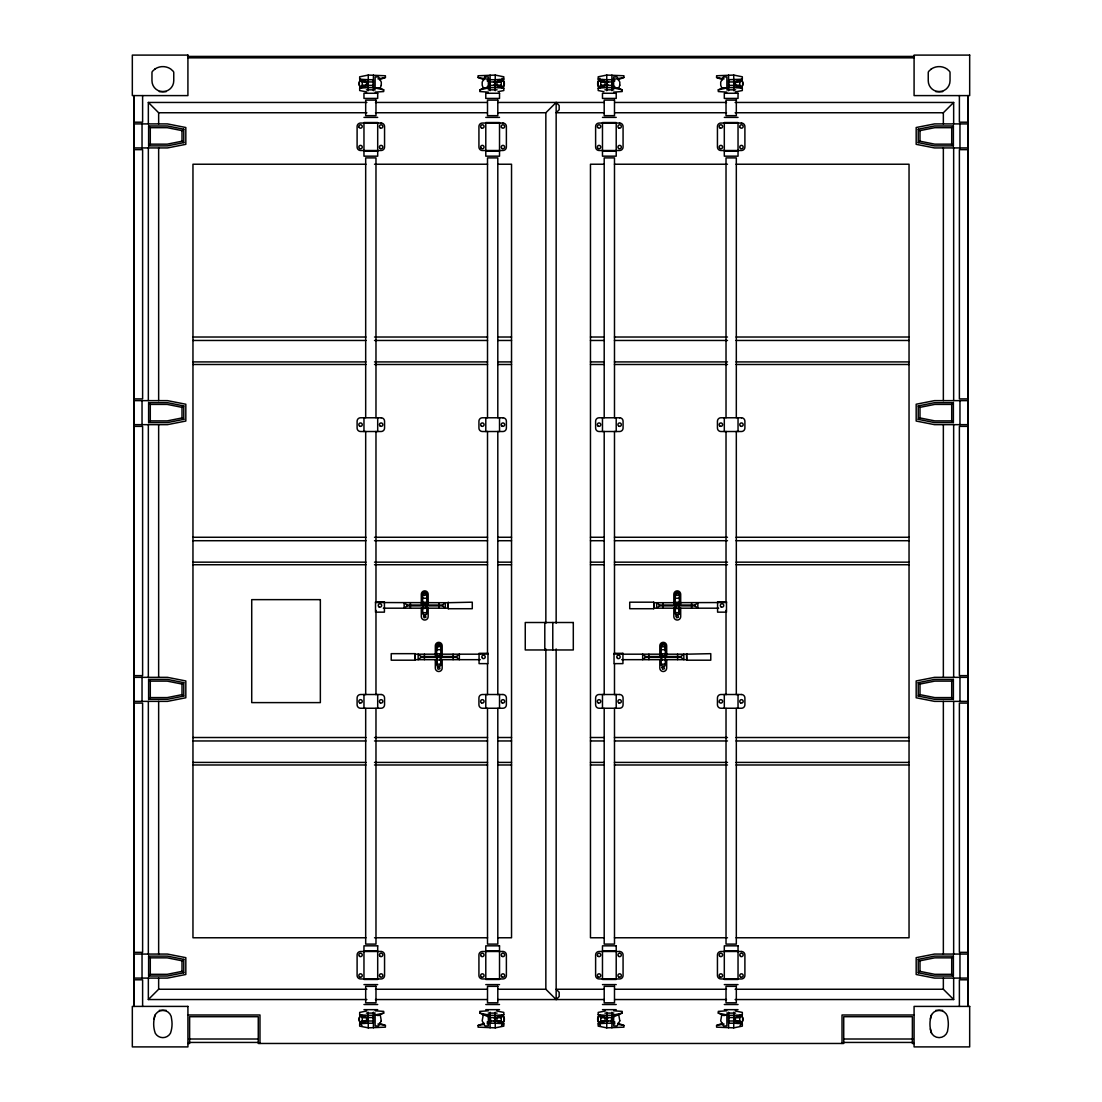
<?xml version="1.0" encoding="UTF-8"?>
<svg xmlns="http://www.w3.org/2000/svg" width="1102" height="1102" viewBox="0 0 1102 1102"><rect width="100%" height="100%" fill="white"/><g stroke="black" fill="none" stroke-linecap="round" stroke-linejoin="round"><path stroke-width="1.5" d="M366.87 999.542L148.343 999.542L148.343 978.094M148.343 954.07L148.343 701.368M148.343 677.344L148.343 424.656M148.343 400.632L148.343 147.93M148.343 123.906L148.343 102.458L366.87 102.458M426.805 612.313L426.543 614.379L423.54 614.627L422.686 612.313M423.54 605.88L422.686 608.552L426.805 608.194M422.672 605.026L422.672 602.353L426.791 602.353L426.791 605.026L426.791 594.295A2.052 2.052 0 0 0 424.738 592.242A2.052 2.052 0 0 0 422.672 594.295L422.672 598.593M426.791 598.593L426.791 594.295M436.681 659.671L437.549 657.357M440.814 650.07L440.814 645.772A2.052 2.052 0 0 0 438.748 643.72A2.052 2.052 0 0 0 436.695 645.772L436.695 656.503L436.695 653.83L440.814 653.83L440.814 656.503M436.681 658.211L436.943 665.856L440.552 665.856L440.8 660.029L436.681 660.029L436.681 664.148L440.8 664.148M440.8 659.671L439.946 657.357M440.814 654.189L440.814 649.712L436.695 649.712M665.319 663.79L665.057 665.856L662.054 666.104L661.2 663.79M662.054 657.357L661.2 660.029L665.319 659.671M661.186 656.503L661.186 653.83L665.305 653.83L665.305 656.503L665.305 645.772A2.052 2.052 0 0 0 663.252 643.72A2.052 2.052 0 0 0 661.186 645.772L661.186 650.07M665.305 650.07L665.305 645.772M675.195 608.194L676.063 605.88M679.328 598.593L679.328 594.295A2.052 2.052 0 0 0 677.262 592.242A2.052 2.052 0 0 0 675.209 594.295L675.209 605.026L675.209 602.353L679.328 602.353L679.328 605.026M675.195 606.734L675.457 614.379L679.066 614.379L679.314 608.552L675.195 608.552L675.195 612.671L679.314 612.671M679.314 608.194L678.46 605.88M679.328 602.711L679.328 598.234L675.209 598.234M366.828 91.948L359.679 90.529L359.679 88.119L368.261 87.609L368.261 79.716L359.679 79.192L359.679 76.796L368.261 75.074L385.411 75.763L385.411 77.484L379.405 79.716M488.365 92.127L479.783 91.549L479.783 89.841L490.087 87.609L490.087 79.716L478.075 77.484L478.075 75.763L495.239 75.074L503.807 76.796L503.807 79.192L495.239 81.947L490.087 81.947L487.084 80.832M503.807 79.192L495.239 79.716L495.239 87.609L503.807 88.119L503.807 90.529L498.09 91.673M603.91 91.673L598.193 90.529L598.193 88.119L606.761 87.609L607.45 81.259L606.761 79.716L598.193 79.192L598.193 76.796L606.761 75.074L623.925 75.763L623.925 77.484L617.919 79.716M623.925 77.484L611.913 79.716L611.913 87.609L622.217 89.841L622.217 91.549L613.635 92.127M726.879 92.127L718.297 91.549L718.297 89.841L728.601 87.609L728.601 79.716L742.321 79.192L742.321 76.796L733.739 75.074L716.589 75.763L716.589 77.484L722.595 79.716M733.739 79.716L733.739 87.609L742.321 88.119L742.321 90.529L735.172 91.948M379.405 1023.221L385.411 1025.452L385.411 1027.16L368.261 1027.849L359.679 1026.141L359.679 1023.73L368.261 1023.221L368.261 1015.328L359.679 1014.818L359.679 1012.407L366.828 1010.975M375.121 1010.809L383.703 1011.374L383.703 1013.096L373.399 1015.328L373.399 1023.221L368.261 1023.221M487.084 1023.772L490.087 1023.221L490.776 1021.678L490.087 1015.328L479.783 1013.096L479.783 1011.374L488.365 1010.809M496.658 1010.975L503.807 1012.407L503.807 1014.818L495.239 1015.328L495.239 1023.221L503.807 1023.73L503.807 1026.141L495.239 1027.849L478.075 1027.16L478.075 1025.452L484.081 1023.221M617.919 1023.221L623.925 1025.452L623.925 1027.16L606.761 1027.849L598.193 1026.141L598.193 1023.73L606.761 1023.221L606.761 1015.328L598.193 1014.818L598.193 1012.407L605.342 1010.975M613.635 1010.809L622.217 1011.374L622.217 1013.096L611.913 1015.328L611.224 1021.678L611.913 1023.221L614.916 1023.772M735.172 1010.975L742.321 1012.407L742.321 1014.818L733.739 1015.328L733.739 1023.221L742.321 1023.73L742.321 1026.141L733.739 1027.849L716.589 1027.16L716.589 1025.452L722.595 1023.221M360.671 79.537L359.335 82.113L359.335 85.198L360.767 87.953L366.539 85.198L366.539 82.113L362.255 82.113L360.368 80.143A5.593 5.593 0 0 0 360.368 87.182L366.539 85.198L362.255 85.198L360.368 87.182M599.86 78.256L597.849 82.113L597.849 85.198L599.268 87.953L605.053 85.198L605.053 82.113L602.794 79.537M501.479 1025.962L504.151 1020.824L504.151 1017.725L502.732 1014.983L496.947 1017.725L496.947 1020.824M739.993 1025.962L742.665 1020.824L742.665 1017.725L741.233 1014.983L736.907 1017.05M447.908 602.711L472.276 602.188L472.276 608.717L448.252 608.717L447.908 602.711L375.52 602.532M415.234 660.194L415.234 653.665L391.224 653.665L391.224 660.194L415.234 660.194L415.234 653.665M653.748 608.717L653.748 602.188L629.724 602.188L629.724 608.717L653.748 608.717L653.748 602.188M686.422 654.189L710.776 653.665L710.776 660.194L686.766 660.194L686.422 654.189L664.919 654.189M502.14 78.256L504.151 82.113L504.151 85.198L502.732 87.953L496.947 85.198L496.947 82.113L499.206 79.537M364.28 1023.386L366.539 1020.824L366.539 1017.725L362.255 1017.725L360.368 1015.755A5.593 5.593 0 0 0 360.368 1022.794L366.539 1020.824L362.255 1020.824L360.368 1022.794M503.132 87.182L501.245 85.198L501.245 82.113L503.132 80.143A5.593 5.593 0 0 1 503.132 87.182L496.947 85.198M598.868 87.182L600.755 85.198L600.755 82.113L598.868 80.143A5.593 5.593 0 0 0 598.868 87.182L605.053 85.198M739.745 82.113L741.632 80.143A5.593 5.593 0 0 1 741.632 87.182L735.461 85.198L735.461 82.113L739.745 82.113L739.745 85.198L741.632 87.182M503.132 1022.794L501.245 1020.824L501.245 1017.725L503.132 1015.755A5.593 5.593 0 0 1 503.132 1022.794L498.49 1021.306M598.868 1022.794L600.755 1020.824L600.755 1017.725L598.868 1015.755A5.593 5.593 0 0 0 598.868 1022.794L603.51 1021.306M739.745 1017.725L741.632 1015.755A5.593 5.593 0 0 1 741.632 1022.794L735.461 1020.824L735.461 1017.725L739.745 1017.725L739.745 1020.824L741.632 1022.794M148.618 145.877L150.285 144.155L150.285 127.68L148.618 125.972L167.463 125.972L183.786 129.209L183.786 142.626L167.463 145.877L148.618 145.877L148.618 125.972M148.618 422.589L150.285 420.881L150.285 404.406L148.618 402.685L167.463 402.685L183.786 405.922L183.786 419.352L167.463 422.589L148.618 422.589L148.618 402.685M148.618 699.315L150.285 697.594L150.285 681.119L148.618 679.411L167.463 679.411L183.786 682.648L183.786 696.078L167.463 699.315L148.618 699.315L148.618 679.411M953.382 145.877L951.715 144.155L951.715 127.68L953.382 125.972L934.537 125.972L918.214 129.209L918.214 142.626L934.537 145.877L953.382 145.877L953.382 125.972M148.618 976.028L150.285 974.32L150.285 957.845L148.618 956.123L167.463 956.123L183.786 959.374L183.786 972.791L167.463 976.028L148.618 976.028L148.618 956.123M953.382 422.589L951.715 420.881L951.715 404.406L953.382 402.685L934.537 402.685L918.214 405.922L918.214 419.352L934.537 422.589L953.382 422.589L953.382 402.685M953.382 699.315L951.715 697.594L951.715 681.119L953.382 679.411L934.537 679.411L918.214 682.648L918.214 696.078L934.537 699.315L953.382 699.315L953.382 679.411M953.382 976.028L951.715 974.32L951.715 957.845L953.382 956.123L934.537 956.123L918.214 959.374L918.214 972.791L934.537 976.028L953.382 976.028L953.382 956.123M373.399 85.377L368.261 85.377L359.679 88.119M545.848 623.181L545.848 112.748L556.152 102.458L559.169 105.475L559.169 109.732L556.152 112.748L604.337 112.748M728.601 81.947L733.739 81.947L742.321 79.192M943.353 123.906L943.353 112.748L953.657 102.458L735.117 102.458M148.343 999.542L158.647 989.252L366.87 989.252M373.399 1020.989L368.261 1020.989L359.679 1023.73M545.848 648.954L545.848 989.252L556.152 999.542L559.169 996.525L559.169 992.268L556.152 989.252L604.337 989.252M728.601 1017.559L733.739 1017.559L742.321 1014.818M406.969 605.88L404.145 608.194L404.145 602.711L406.969 605.026L442.508 605.026L445.332 602.711L445.332 608.194L442.508 605.88L406.969 605.88L406.969 605.026M420.978 657.357L418.154 659.671L418.154 654.189L420.978 656.503L456.517 656.503L459.341 654.189L459.341 659.671L456.517 657.357L420.978 657.357L420.978 656.503M659.492 605.88L656.668 608.194L656.668 602.711L659.492 605.026L695.031 605.026L697.855 602.711L697.855 608.194L695.031 605.88L659.492 605.88L659.492 605.026M645.483 657.357L642.659 659.671L642.659 654.189L645.483 656.503L681.022 656.503L683.846 654.189L683.846 659.671L681.022 657.357L645.483 657.357L645.483 656.503M150.285 127.68L167.242 127.68L182.009 130.615L183.786 129.209M150.285 404.406L167.242 404.406L182.009 407.341L183.786 405.922M150.285 681.119L167.242 681.119L182.009 684.053L183.786 682.648M918.214 142.626L919.991 141.221L934.758 144.155L951.715 144.155M150.285 957.845L167.242 957.845L182.009 960.779L183.786 959.374M918.214 419.352L919.991 417.947L934.758 420.881L951.715 420.881M918.214 696.078L919.991 694.659L934.758 697.594L951.715 697.594M918.214 972.791L919.991 971.385L934.758 974.32L951.715 974.32M479.783 89.841L484.205 87.926M487.139 86.645L490.087 85.377L495.239 85.377L503.807 88.119M718.297 89.841L722.719 87.926M377.821 1015.645L383.703 1013.096M622.217 1013.096L611.913 1017.559L606.761 1017.559L598.193 1014.818M614.916 80.832L611.913 81.947L606.761 81.947L598.193 79.192M487.084 1022.105L490.087 1020.989L495.239 1020.989L503.807 1023.73M496.947 82.113L503.132 80.143M598.193 88.119L606.761 85.377L611.913 85.377L614.861 86.645M737.004 81.617L741.632 80.143M503.807 1014.818L495.239 1017.559L490.087 1017.559L479.783 1013.096M496.947 1017.725L503.132 1015.755M598.193 1023.73L606.761 1020.989L611.913 1020.989L614.916 1022.105M737.004 1017.229L741.632 1015.755M183.786 142.626L182.009 141.221L167.242 144.155L150.285 144.155M918.214 129.209L919.991 130.615L934.758 127.68L951.715 127.68M183.786 419.352L182.009 417.947L167.242 420.881L150.285 420.881M918.214 405.922L919.991 407.341L934.758 404.406L951.715 404.406M183.786 696.078L182.009 694.659L167.242 697.594L150.285 697.594M918.214 682.648L919.991 684.053L934.758 681.119L951.715 681.119M183.786 972.791L182.009 971.385L167.242 974.32L150.285 974.32M918.214 959.374L919.991 960.779L934.758 957.845L951.715 957.845M377.903 78.876L385.411 77.484M478.075 1025.452L484.081 1024.337M716.589 1025.452L724.097 1024.061M375.121 92.127L383.703 91.549L383.703 89.841L379.281 87.926M726.879 1010.809L718.297 1011.374L718.297 1013.096L724.179 1015.645M187.574 56.422L914.426 56.422M187.919 57.841L914.081 57.841M368.261 79.716L373.399 79.716L373.399 87.609L383.703 89.841M490.087 79.716L495.239 79.716M606.761 79.716L611.913 79.716M493.517 82.113L501.245 82.113M600.755 82.113L608.483 82.113M493.517 85.198L501.245 85.198M600.755 85.198L608.483 85.198M739.745 85.198L735.461 85.198L741.233 87.953L742.665 85.198L742.665 82.113L741.329 79.537M368.261 87.609L373.399 87.609M490.087 87.609L495.239 87.609M606.761 87.609L611.913 87.609M728.601 87.609L733.739 87.609M366.374 89.841L375.286 89.841M488.2 89.841L497.112 89.841M604.888 89.841L613.8 89.841M726.714 89.841L735.626 89.841M159.28 91.645L166.182 91.645M935.818 91.645L942.72 91.645M375.479 102.458L487.318 102.458M497.649 102.458L604.337 102.458M614.654 102.458L726.507 102.458M148.343 102.458L158.647 112.748L366.87 112.748M375.479 112.748L487.346 112.748M497.663 112.748L545.848 112.748M614.654 112.748L726.521 112.748M735.13 112.748L943.353 112.748M363.963 117.391L377.697 117.391M485.789 117.391L499.523 117.391M602.477 117.391L616.211 117.391M724.303 117.391L738.037 117.391M134.031 122.198L142.613 122.198L142.613 95.599M967.969 122.198L959.387 122.198L959.387 95.599M363.963 122.542L377.697 122.542M485.789 122.542L499.523 122.542M602.477 122.542L616.211 122.542M724.303 122.542L738.037 122.542M134.031 123.906L167.463 123.906L185.825 127.515L185.825 144.334L167.463 147.93L134.031 147.93M967.969 123.906L934.537 123.906L916.175 127.515L916.175 144.334L934.537 147.93L967.969 147.93M134.031 149.652L142.613 149.652L142.613 398.91L134.031 398.91M967.969 149.652L959.387 149.652L959.387 398.91L967.969 398.91M365.947 164.226L192.96 164.226L192.96 937.774L365.947 937.774M374.515 164.226L487.552 164.226M497.828 164.226L511.535 164.226L511.535 937.774L497.828 937.774M604.172 164.226L590.465 164.226L590.465 937.774L604.172 937.774M614.448 164.226L727.485 164.226M736.053 164.226L909.04 164.226L909.04 937.774L736.053 937.774M192.96 337.019L365.947 337.019M374.515 337.019L487.552 337.019M497.828 337.019L511.535 337.019M590.465 337.019L604.172 337.019M614.448 337.019L727.485 337.019M736.053 337.019L909.04 337.019M192.96 340.463L365.947 340.463M374.515 340.463L487.552 340.463M497.828 340.463L511.535 340.463M590.465 340.463L604.172 340.463M614.448 340.463L727.485 340.463M736.053 340.463L909.04 340.463M192.96 361.911L365.947 361.911M374.515 361.911L487.552 361.911M497.828 361.911L511.535 361.911M590.465 361.911L604.172 361.911M614.448 361.911L727.485 361.911M736.053 361.911L909.04 361.911M192.96 364.487L365.947 364.487M374.515 364.487L487.552 364.487M497.828 364.487L511.535 364.487M590.465 364.487L604.172 364.487M614.448 364.487L727.485 364.487M736.053 364.487L909.04 364.487M134.031 400.632L167.463 400.632L185.825 404.227L185.825 421.047L167.463 424.656L134.031 424.656M967.969 400.632L934.537 400.632L916.175 404.227L916.175 421.047L934.537 424.656L967.969 424.656M134.031 426.364L142.613 426.364L142.613 675.636L134.031 675.636M967.969 426.364L959.387 426.364L959.387 675.636L967.969 675.636M192.96 537.266L365.947 537.266M374.515 537.266L487.552 537.266M497.828 537.266L511.535 537.266M590.465 537.266L604.172 537.266M614.448 537.266L727.485 537.266M736.053 537.266L909.04 537.266M192.96 540.71L365.947 540.71M374.515 540.71L487.552 540.71M497.828 540.71L511.535 540.71M590.465 540.71L604.172 540.71M614.448 540.71L727.485 540.71M736.053 540.71L909.04 540.71M192.96 562.158L365.947 562.158M374.515 562.158L487.552 562.158M497.828 562.158L511.535 562.158M590.465 562.158L604.172 562.158M614.448 562.158L727.485 562.158M736.053 562.158L909.04 562.158M192.96 564.734L365.947 564.734M374.515 564.734L487.552 564.734M497.828 564.734L511.535 564.734M590.465 564.734L604.172 564.734M614.448 564.734L727.485 564.734M736.053 564.734L909.04 564.734M426.791 598.234L422.672 598.234L422.672 602.711M654.092 602.711L726.48 602.532M422.672 604.172L426.791 604.172M675.209 604.172L679.328 604.172M383.317 608.194L447.908 608.194M654.092 608.194L718.683 608.194M422.686 612.671L426.805 612.671L426.805 606.734L425.937 605.88M665.305 649.712L661.186 649.712L661.186 654.189M479.067 654.009L487.966 654.009M614.034 654.009L622.933 654.009M415.578 654.189L437.081 654.189M439.588 654.189L480.293 654.189M621.707 654.189L662.412 654.189M436.695 655.649L440.814 655.649M661.186 655.649L665.305 655.649M415.578 659.671L437.081 659.671M439.588 659.671L480.293 659.671M621.707 659.671L662.412 659.671M664.919 659.671L686.422 659.671M661.2 664.148L665.319 664.148L665.319 658.211L664.451 657.357M134.031 677.344L167.463 677.344L185.825 680.953L185.825 697.773L167.463 701.368L134.031 701.368M967.969 677.344L934.537 677.344L916.175 680.953L916.175 697.773L934.537 701.368L967.969 701.368M134.031 703.09L142.613 703.09L142.613 952.348L134.031 952.348M967.969 703.09L959.387 703.09L959.387 952.348L967.969 952.348M192.96 737.513L365.947 737.513M374.515 737.513L487.552 737.513M497.828 737.513L511.535 737.513M590.465 737.513L604.172 737.513M614.448 737.513L727.485 737.513M736.053 737.513L909.04 737.513M192.96 740.957L365.947 740.957M374.515 740.957L487.552 740.957M497.828 740.957L511.535 740.957M590.465 740.957L604.172 740.957M614.448 740.957L727.485 740.957M736.053 740.957L909.04 740.957M192.96 762.405L365.947 762.405M374.515 762.405L487.552 762.405M497.828 762.405L511.535 762.405M590.465 762.405L604.172 762.405M614.448 762.405L727.485 762.405M736.053 762.405L909.04 762.405M192.96 764.981L365.947 764.981M374.515 764.981L487.552 764.981M497.828 764.981L511.535 764.981M590.465 764.981L604.172 764.981M614.448 764.981L727.485 764.981M736.053 764.981L909.04 764.981M374.515 937.774L487.552 937.774M614.448 937.774L727.485 937.774M134.031 954.07L167.463 954.07L185.825 957.666L185.825 974.485L167.463 978.094L134.031 978.094M967.969 954.07L934.537 954.07L916.175 957.666L916.175 974.485L934.537 978.094L967.969 978.094M363.963 979.458L377.697 979.458M485.789 979.458L499.523 979.458M602.477 979.458L616.211 979.458M724.303 979.458L738.037 979.458M134.031 979.802L142.613 979.802L142.613 1006.401M967.969 979.802L959.387 979.802L959.387 1006.401M363.963 984.609L377.697 984.609M485.789 984.609L499.523 984.609M602.477 984.609L616.211 984.609M724.303 984.609L738.037 984.609M375.479 989.252L487.346 989.252M497.663 989.252L545.848 989.252M614.654 989.252L726.521 989.252M735.13 989.252L943.353 989.252L953.657 999.542L735.117 999.542M375.479 999.542L487.318 999.542M497.649 999.542L604.337 999.542M614.654 999.542L726.507 999.542M363.963 1004.514L377.697 1004.514M485.789 1004.514L499.523 1004.514M602.477 1004.514L616.211 1004.514M724.303 1004.514L738.037 1004.514M363.963 1009.666L377.697 1009.666M485.789 1009.666L499.523 1009.666M602.477 1009.666L616.211 1009.666M724.303 1009.666L738.037 1009.666M159.28 1010.355L166.182 1010.355M935.818 1010.355L942.72 1010.355M366.374 1013.096L375.286 1013.096M488.2 1013.096L497.112 1013.096M604.888 1013.096L613.8 1013.096M726.714 1013.096L735.626 1013.096M187.919 1014.983L259.976 1014.983L259.976 1043.47M914.081 1014.983L842.024 1014.983L842.024 1043.47M368.261 1015.328L373.399 1015.328M490.087 1015.328L495.239 1015.328M606.761 1015.328L611.913 1015.328M718.297 1013.096L728.601 1015.328L733.739 1015.328M493.517 1017.725L501.245 1017.725M600.755 1017.725L608.483 1017.725M493.517 1020.824L501.245 1020.824M600.755 1020.824L608.483 1020.824M739.745 1020.824L735.461 1020.824L737.72 1023.386M490.087 1023.221L495.239 1023.221M606.761 1023.221L611.913 1023.221M733.739 1023.221L728.601 1023.221L728.601 1015.328M189.034 1039.007L257.813 1039.007M844.187 1039.007L912.966 1039.007M189.021 1042.437L257.813 1042.437M844.187 1042.437L912.979 1042.437M187.919 1043.47L189.627 1043.47L189.627 1016.705L258.267 1016.705L258.267 1043.47L843.733 1043.47L843.733 1016.705L912.373 1016.705L912.373 1043.47L914.081 1043.47M716.589 77.484L724.097 78.876M617.919 1024.337L623.925 1025.452M377.903 1024.061L385.411 1025.452M742.321 88.119L733.739 85.377L728.601 85.377M598.868 80.143L605.053 82.113M359.679 79.192L368.261 81.947L373.399 81.947M360.368 80.143L364.996 81.617M742.321 1023.73L733.739 1020.989L728.601 1020.989M598.868 1015.755L605.053 1017.725L605.053 1020.824M359.679 1014.818L368.261 1017.559L373.399 1017.559M360.368 1015.755L364.996 1017.229M478.075 77.484L484.081 79.716M617.795 87.926L622.217 89.841M605.053 1017.725L599.268 1014.983L597.849 1017.725L597.849 1020.824L600.521 1025.962M365.093 1017.05L360.767 1014.983L359.335 1017.725L359.335 1020.824L362.007 1025.962M959.966 123.906L959.966 147.93M959.966 400.632L959.966 424.656M959.966 677.344L959.966 701.368M959.966 954.07L959.966 978.094M953.657 102.458L953.657 123.906M953.657 147.93L953.657 400.632M953.657 424.656L953.657 677.344M953.657 701.368L953.657 954.07M953.657 978.094L953.657 999.542M943.353 147.93L943.353 400.632M943.353 424.656L943.353 677.344M943.353 701.368L943.353 954.07M943.353 978.094L943.353 989.252M919.991 130.615L919.991 141.221M919.991 407.341L919.991 417.947M919.991 684.053L919.991 694.659M919.991 960.779L919.991 971.385M738.037 123.052L738.037 150.506M738.037 417.782L738.037 431.516M738.037 694.508L738.037 708.242M738.037 951.494L738.037 978.948M736.315 417.672L736.315 157.889L726.025 157.889L726.025 417.672M736.315 431.433L736.315 694.659M736.315 708.421L736.315 944.111L726.025 944.111L726.025 708.421M733.739 75.074L733.739 90.695M733.739 1012.242L733.739 1027.849M728.601 75.074L728.601 90.695M728.601 1012.242L728.601 1027.849M726.025 431.433L726.025 601.747M726.025 610.356L726.025 694.659M724.303 123.052L724.303 150.506M724.303 417.782L724.303 431.516M724.303 694.508L724.303 708.242M724.303 951.494L724.303 978.948M695.031 605.026L695.031 605.88M691.601 602.711L691.601 605.026M691.601 605.88L691.601 608.194M686.766 653.665L686.766 660.194M681.022 656.503L681.022 657.357M680.692 603.965L680.692 594.295A3.43 3.43 0 0 0 677.262 590.865A3.43 3.43 0 0 0 673.832 594.295L673.832 603.965M680.692 608.028L680.692 616.61A3.43 3.43 0 0 1 677.262 620.04A3.43 3.43 0 0 1 673.832 616.61L673.832 608.028M679.314 606.734L679.314 613.773M677.592 654.189L677.592 656.503M677.592 657.357L677.592 659.671M675.209 594.295L675.209 598.593M666.682 655.442L666.682 645.772A3.43 3.43 0 0 0 663.252 642.342A3.43 3.43 0 0 0 659.822 645.772L659.822 655.442M666.682 659.506L666.682 668.087A3.43 3.43 0 0 1 663.252 671.517A3.43 3.43 0 0 1 659.822 668.087L659.822 659.506M662.908 602.711L662.908 605.026M662.908 605.88L662.908 608.194M661.2 658.211L661.2 665.25M648.913 654.189L648.913 656.503M648.913 657.357L648.913 659.671M616.211 123.052L616.211 150.506M616.211 417.782L616.211 431.516M616.211 694.508L616.211 708.242M616.211 951.494L616.211 978.948M614.489 417.672L614.489 157.889L604.199 157.889L604.199 417.672M614.489 431.433L614.489 653.362M614.489 663.693L614.489 694.659M614.489 708.421L614.489 944.111L604.199 944.111L604.199 708.421M611.913 75.074L611.913 90.695M611.913 1012.242L611.913 1027.849M606.761 75.074L606.761 90.695M606.761 1012.242L606.761 1027.849M604.199 431.433L604.199 694.659M602.477 123.052L602.477 150.506M602.477 417.782L602.477 431.516M602.477 694.508L602.477 708.242M602.477 951.494L602.477 978.948M556.152 102.458L556.152 623.181M556.152 648.954L556.152 999.542M552.777 622.506L552.777 649.96M544.801 622.506L544.801 649.96M499.523 123.052L499.523 150.506M499.523 417.782L499.523 431.516M499.523 694.508L499.523 708.242M499.523 951.494L499.523 978.948M497.801 417.672L497.801 157.889L487.511 157.889L487.511 417.672M497.801 431.433L497.801 694.659M497.801 708.421L497.801 944.111L487.511 944.111L487.511 708.421M495.239 75.074L495.239 90.695M495.239 1012.242L495.239 1027.849M490.087 75.074L490.087 90.695M490.087 1012.242L490.087 1027.849M487.511 431.433L487.511 653.362M487.511 663.693L487.511 694.659M485.789 123.052L485.789 150.506M485.789 417.782L485.789 431.516M485.789 694.508L485.789 708.242M485.789 951.494L485.789 978.948M456.517 656.503L456.517 657.357M453.087 654.189L453.087 656.503M453.087 657.357L453.087 659.671M448.252 602.188L448.252 608.717M442.508 605.026L442.508 605.88M442.178 655.442L442.178 645.772A3.43 3.43 0 0 0 438.748 642.342A3.43 3.43 0 0 0 435.318 645.772L435.318 655.442M442.178 659.506L442.178 668.087A3.43 3.43 0 0 1 438.748 671.517A3.43 3.43 0 0 1 435.318 668.087L435.318 659.506M440.8 658.211L440.8 665.25M439.092 602.711L439.092 605.026M439.092 605.88L439.092 608.194M436.695 645.772L436.695 650.07M428.168 603.965L428.168 594.295A3.43 3.43 0 0 0 424.738 590.865A3.43 3.43 0 0 0 421.308 594.295L421.308 603.965M428.168 608.028L428.168 616.61A3.43 3.43 0 0 1 424.738 620.04A3.43 3.43 0 0 1 421.308 616.61L421.308 608.028M424.408 654.189L424.408 656.503M424.408 657.357L424.408 659.671M422.686 606.734L422.686 613.773M410.399 602.711L410.399 605.026M410.399 605.88L410.399 608.194M377.697 123.052L377.697 150.506M377.697 417.782L377.697 431.516M377.697 694.508L377.697 708.242M377.697 951.494L377.697 978.948M375.975 417.672L375.975 157.889L365.685 157.889L365.685 417.672M375.975 431.433L375.975 601.747M375.975 610.356L375.975 694.659M375.975 708.421L375.975 944.111L365.685 944.111L365.685 708.421M373.399 75.074L373.399 90.695M373.399 1012.242L373.399 1027.849M368.261 75.074L368.261 90.695M368.261 1012.242L368.261 1027.849M365.685 431.433L365.685 694.659M363.963 123.052L363.963 150.506M363.963 417.782L363.963 431.516M363.963 694.508L363.963 708.242M363.963 951.494L363.963 978.948M362.255 82.113L362.255 85.198M362.255 1017.725L362.255 1020.824M182.009 130.615L182.009 141.221M182.009 407.341L182.009 417.947M182.009 684.053L182.009 694.659M182.009 960.779L182.009 971.385M158.647 112.748L158.647 123.906M158.647 147.93L158.647 400.632M158.647 424.656L158.647 677.344M158.647 701.368L158.647 954.07M158.647 978.094L158.647 989.252M142.034 123.906L142.034 147.93M142.034 400.632L142.034 424.656M142.034 677.344L142.034 701.368M142.034 954.07L142.034 978.094M155.286 1014.722A27.44 27.44 0 0 0 155.286 1033.263A8.747 8.747 0 0 0 170.438 1033.263A27.44 27.44 0 0 0 171.609 1019.102A8.747 8.747 0 0 0 162.862 1010.355A8.747 8.747 0 0 0 154.115 1019.102M930.391 1028.882A8.747 8.747 0 0 0 939.138 1037.629A8.747 8.747 0 0 0 947.885 1028.882A27.44 27.44 0 0 0 947.885 1019.102A8.747 8.747 0 0 0 939.138 1010.355A8.747 8.747 0 0 0 930.391 1019.102M931.562 1033.263A27.44 27.44 0 0 1 931.562 1014.722M134.031 95.599L134.031 1006.401L134.031 95.599M967.969 95.599L967.969 1006.401L967.969 95.599M423.554 593.606L424.05 595.493L425.923 594.984L425.427 593.11L423.554 593.606M423.554 615.922L424.05 617.795L425.923 617.285L425.427 615.412L423.554 615.922M437.563 645.083L438.059 646.97L439.932 646.461L439.436 644.587L437.563 645.083M437.563 667.399L438.059 669.272L439.932 668.762L439.436 666.889L437.563 667.399M662.068 645.083L662.564 646.97L664.437 646.461L663.941 644.587L662.068 645.083M676.077 593.606L676.573 595.493L678.446 594.984L677.95 593.11L676.077 593.606M662.068 667.399L662.564 669.272L664.437 668.762L663.941 666.889L662.068 667.399M676.077 615.922L676.573 617.795L678.446 617.285L677.95 615.412L676.077 615.922M381.292 85.198L380.273 87.953L375.121 87.953L375.121 76.961L378.551 76.961L381.292 82.113L381.292 85.198M619.806 85.198L618.773 87.953L613.635 87.953L613.635 76.961L617.065 76.961L619.806 82.113L619.806 85.198M483.227 1014.983L482.194 1020.824L484.935 1025.962L488.365 1025.962L488.365 1014.983L483.227 1014.983M721.727 1014.983L720.708 1020.824L723.449 1025.962L726.879 1025.962L726.879 1014.983L721.727 1014.983M484.935 76.961L482.194 82.113L482.194 85.198L483.227 87.953L488.365 87.953L488.365 76.961L484.935 76.961M723.449 76.961L720.708 82.113L720.708 85.198L721.727 87.953L726.879 87.953L726.879 76.961L723.449 76.961M381.292 1020.824L378.551 1025.962L375.121 1025.962L375.121 1014.983L380.273 1014.983L381.292 1020.824M619.806 1020.824L617.065 1025.962L613.635 1025.962L613.635 1014.983L618.773 1014.983L619.806 1020.824M155.024 68.971L152.655 71.12A2.342 2.342 0 0 0 151.966 72.677L151.966 80.749A10.896 10.896 0 0 0 162.862 91.645A10.896 10.896 0 0 0 173.758 80.749L173.758 72.677A2.342 2.342 0 0 0 173.069 71.12L170.686 68.971A14.106 14.106 0 0 0 155.024 68.971M931.314 68.971L928.931 71.12A2.342 2.342 0 0 0 928.242 72.677L928.242 80.749A10.896 10.896 0 0 0 939.138 91.645A10.896 10.896 0 0 0 950.034 80.749L950.034 72.677A2.342 2.342 0 0 0 949.345 71.12L946.976 68.971A14.106 14.106 0 0 0 931.314 68.971M187.919 55.1L132.323 55.1L132.323 95.599L187.919 95.599L187.919 55.1M969.677 55.1L914.081 55.1L914.081 95.599L969.677 95.599L969.677 55.1M377.697 93.271L363.963 93.271L363.963 98.422L377.697 98.422L377.697 93.271M499.523 93.271L485.789 93.271L485.789 98.422L499.523 98.422L499.523 93.271M616.211 93.271L602.477 93.271L602.477 98.422L616.211 98.422L616.211 93.271M738.037 93.271L724.303 93.271L724.303 98.422L738.037 98.422L738.037 93.271M375.975 100.13L365.685 100.13L365.685 115.669L375.975 115.669L375.975 100.13M497.801 100.13L487.511 100.13L487.511 115.669L497.801 115.669L497.801 100.13M614.489 100.13L604.199 100.13L604.199 115.669L614.489 115.669L614.489 100.13M736.315 100.13L726.025 100.13L726.025 115.669L736.315 115.669L736.315 100.13M381.127 123.052L360.533 123.052A3.43 3.43 0 0 0 357.103 126.482L357.103 147.076A3.43 3.43 0 0 0 360.533 150.506L381.127 150.506A3.43 3.43 0 0 0 384.557 147.076L384.557 126.482A3.43 3.43 0 0 0 381.127 123.052M502.953 123.052L482.359 123.052A3.43 3.43 0 0 0 478.929 126.482L478.929 147.076A3.43 3.43 0 0 0 482.359 150.506L502.953 150.506A3.43 3.43 0 0 0 506.383 147.076L506.383 126.482A3.43 3.43 0 0 0 502.953 123.052M619.641 123.052L599.047 123.052A3.43 3.43 0 0 0 595.617 126.482L595.617 147.076A3.43 3.43 0 0 0 599.047 150.506L619.641 150.506A3.43 3.43 0 0 0 623.071 147.076L623.071 126.482A3.43 3.43 0 0 0 619.641 123.052M741.467 123.052L720.873 123.052A3.43 3.43 0 0 0 717.443 126.482L717.443 147.076A3.43 3.43 0 0 0 720.873 150.506L741.467 150.506A3.43 3.43 0 0 0 744.897 147.076L744.897 126.482A3.43 3.43 0 0 0 741.467 123.052M377.697 151.015L363.963 151.015L363.963 156.167L377.697 156.167L377.697 151.015M499.523 151.015L485.789 151.015L485.789 156.167L499.523 156.167L499.523 151.015M616.211 151.015L602.477 151.015L602.477 156.167L616.211 156.167L616.211 151.015M738.037 151.015L724.303 151.015L724.303 156.167L738.037 156.167L738.037 151.015M381.127 417.782L360.533 417.782A3.43 3.43 0 0 0 357.103 421.226L357.103 428.086A3.43 3.43 0 0 0 360.533 431.516L381.127 431.516A3.43 3.43 0 0 0 384.557 428.086L384.557 421.226A3.43 3.43 0 0 0 381.127 417.782M502.953 417.782L482.359 417.782A3.43 3.43 0 0 0 478.929 421.226L478.929 428.086A3.43 3.43 0 0 0 482.359 431.516L502.953 431.516A3.43 3.43 0 0 0 506.383 428.086L506.383 421.226A3.43 3.43 0 0 0 502.953 417.782M619.641 417.782L599.047 417.782A3.43 3.43 0 0 0 595.617 421.226L595.617 428.086A3.43 3.43 0 0 0 599.047 431.516L619.641 431.516A3.43 3.43 0 0 0 623.071 428.086L623.071 421.226A3.43 3.43 0 0 0 619.641 417.782M741.467 417.782L720.873 417.782A3.43 3.43 0 0 0 717.443 421.226L717.443 428.086A3.43 3.43 0 0 0 720.873 431.516L741.467 431.516A3.43 3.43 0 0 0 744.897 428.086L744.897 421.226A3.43 3.43 0 0 0 741.467 417.782M320.351 599.64L251.724 599.64L251.724 702.608L320.351 702.608L320.351 599.64M384.419 601.844L375.52 601.844L375.52 612.147L384.419 612.147L384.419 601.844M726.48 601.844L717.581 601.844L717.581 612.147L726.48 612.147L726.48 601.844M573.302 622.506L525.255 622.506L525.255 649.96L573.302 649.96L573.302 622.506M487.966 653.321L479.067 653.321L479.067 663.624L487.966 663.624L487.966 653.321M622.933 653.321L614.034 653.321L614.034 663.624L622.933 663.624L622.933 653.321M381.127 694.508L360.533 694.508A3.43 3.43 0 0 0 357.103 697.938L357.103 704.798A3.43 3.43 0 0 0 360.533 708.242L381.127 708.242A3.43 3.43 0 0 0 384.557 704.798L384.557 697.938A3.43 3.43 0 0 0 381.127 694.508M502.953 694.508L482.359 694.508A3.43 3.43 0 0 0 478.929 697.938L478.929 704.798A3.43 3.43 0 0 0 482.359 708.242L502.953 708.242A3.43 3.43 0 0 0 506.383 704.798L506.383 697.938A3.43 3.43 0 0 0 502.953 694.508M619.641 694.508L599.047 694.508A3.43 3.43 0 0 0 595.617 697.938L595.617 704.798A3.43 3.43 0 0 0 599.047 708.242L619.641 708.242A3.43 3.43 0 0 0 623.071 704.798L623.071 697.938A3.43 3.43 0 0 0 619.641 694.508M741.467 694.508L720.873 694.508A3.43 3.43 0 0 0 717.443 697.938L717.443 704.798A3.43 3.43 0 0 0 720.873 708.242L741.467 708.242A3.43 3.43 0 0 0 744.897 704.798L744.897 697.938A3.43 3.43 0 0 0 741.467 694.508M377.697 945.833L363.963 945.833L363.963 950.985L377.697 950.985L377.697 945.833M499.523 945.833L485.789 945.833L485.789 950.985L499.523 950.985L499.523 945.833M616.211 945.833L602.477 945.833L602.477 950.985L616.211 950.985L616.211 945.833M738.037 945.833L724.303 945.833L724.303 950.985L738.037 950.985L738.037 945.833M381.127 951.494L360.533 951.494A3.43 3.43 0 0 0 357.103 954.924L357.103 975.518A3.43 3.43 0 0 0 360.533 978.948L381.127 978.948A3.43 3.43 0 0 0 384.557 975.518L384.557 954.924A3.43 3.43 0 0 0 381.127 951.494M502.953 951.494L482.359 951.494A3.43 3.43 0 0 0 478.929 954.924L478.929 975.518A3.43 3.43 0 0 0 482.359 978.948L502.953 978.948A3.43 3.43 0 0 0 506.383 975.518L506.383 954.924A3.43 3.43 0 0 0 502.953 951.494M619.641 951.494L599.047 951.494A3.43 3.43 0 0 0 595.617 954.924L595.617 975.518A3.43 3.43 0 0 0 599.047 978.948L619.641 978.948A3.43 3.43 0 0 0 623.071 975.518L623.071 954.924A3.43 3.43 0 0 0 619.641 951.494M741.467 951.494L720.873 951.494A3.43 3.43 0 0 0 717.443 954.924L717.443 975.518A3.43 3.43 0 0 0 720.873 978.948L741.467 978.948A3.43 3.43 0 0 0 744.897 975.518L744.897 954.924A3.43 3.43 0 0 0 741.467 951.494M375.975 986.331L365.685 986.331L365.685 1002.806L375.975 1002.806L375.975 986.331M497.801 986.331L487.511 986.331L487.511 1002.806L497.801 1002.806L497.801 986.331M614.489 986.331L604.199 986.331L604.199 1002.806L614.489 1002.806L614.489 986.331M736.315 986.331L726.025 986.331L726.025 1002.806L736.315 1002.806L736.315 986.331M187.919 1006.401L132.323 1006.401L132.323 1046.9L187.919 1046.9L187.919 1006.401M969.677 1006.401L914.081 1006.401L914.081 1046.9L969.677 1046.9L969.677 1006.401M720.019 127.97A1.722 1.722 0 0 0 722.595 126.482A1.722 1.722 0 0 0 720.019 124.994A1.722 1.722 0 0 0 720.019 127.97M720.019 148.563A1.722 1.722 0 0 0 722.595 147.076A1.722 1.722 0 0 0 720.019 145.588A1.722 1.722 0 0 0 720.019 148.563M740.613 148.563A1.722 1.722 0 0 0 743.189 147.076A1.722 1.722 0 0 0 740.613 145.588A1.722 1.722 0 0 0 740.613 148.563M739.979 127.336A1.722 1.722 0 0 0 742.955 127.336A1.722 1.722 0 0 0 741.467 124.76A1.722 1.722 0 0 0 739.979 127.336M720.019 956.412A1.722 1.722 0 0 0 722.595 954.924A1.722 1.722 0 0 0 720.019 953.437A1.722 1.722 0 0 0 720.019 956.412M720.019 977.006A1.722 1.722 0 0 0 722.595 975.518A1.722 1.722 0 0 0 720.019 974.03A1.722 1.722 0 0 0 720.019 977.006M740.613 977.006A1.722 1.722 0 0 0 743.189 975.518A1.722 1.722 0 0 0 740.613 974.03A1.722 1.722 0 0 0 740.613 977.006M740.613 956.412A1.722 1.722 0 0 0 743.189 954.924A1.722 1.722 0 0 0 740.613 953.437A1.722 1.722 0 0 0 740.613 956.412M740.613 702.856A1.722 1.722 0 0 0 743.189 701.368A1.722 1.722 0 0 0 740.613 699.88A1.722 1.722 0 0 0 740.613 702.856M719.386 702.236A1.722 1.722 0 0 0 722.361 702.236A1.722 1.722 0 0 0 720.873 699.66A1.722 1.722 0 0 0 719.386 702.236M740.613 426.143A1.722 1.722 0 0 0 743.189 424.656A1.722 1.722 0 0 0 740.613 423.168A1.722 1.722 0 0 0 740.613 426.143M720.019 426.143A1.722 1.722 0 0 0 722.595 424.656A1.722 1.722 0 0 0 720.019 423.168A1.722 1.722 0 0 0 720.019 426.143M618.773 127.97A1.722 1.722 0 0 0 621.349 126.482A1.722 1.722 0 0 0 618.773 124.994A1.722 1.722 0 0 0 618.773 127.97M618.773 148.563A1.722 1.722 0 0 0 621.349 147.076A1.722 1.722 0 0 0 618.773 145.588A1.722 1.722 0 0 0 618.773 148.563M598.193 148.563A1.722 1.722 0 0 0 600.755 147.076A1.722 1.722 0 0 0 598.193 145.588A1.722 1.722 0 0 0 598.193 148.563M597.559 127.336A1.722 1.722 0 0 0 600.535 127.336A1.722 1.722 0 0 0 599.047 124.76A1.722 1.722 0 0 0 597.559 127.336M618.773 956.412A1.722 1.722 0 0 0 621.349 954.924A1.722 1.722 0 0 0 618.773 953.437A1.722 1.722 0 0 0 618.773 956.412M618.773 977.006A1.722 1.722 0 0 0 621.349 975.518A1.722 1.722 0 0 0 618.773 974.03A1.722 1.722 0 0 0 618.773 977.006M598.193 977.006A1.722 1.722 0 0 0 600.755 975.518A1.722 1.722 0 0 0 598.193 974.03A1.722 1.722 0 0 0 598.193 977.006M597.559 955.778A1.722 1.722 0 0 0 600.535 955.778A1.722 1.722 0 0 0 599.047 953.216A1.722 1.722 0 0 0 597.559 955.778M598.193 702.856A1.722 1.722 0 0 0 600.755 701.368A1.722 1.722 0 0 0 598.193 699.88A1.722 1.722 0 0 0 598.193 702.856M618.773 702.856A1.722 1.722 0 0 0 621.349 701.368A1.722 1.722 0 0 0 618.773 699.88A1.722 1.722 0 0 0 618.773 702.856M598.193 426.143A1.722 1.722 0 0 0 600.755 424.656A1.722 1.722 0 0 0 598.193 423.168A1.722 1.722 0 0 0 598.193 426.143M618.773 426.143A1.722 1.722 0 0 0 621.349 424.656A1.722 1.722 0 0 0 618.773 423.168A1.722 1.722 0 0 0 618.773 426.143M721.176 606.94A1.722 1.722 0 0 0 723.752 605.453A1.722 1.722 0 0 0 721.176 603.965A1.722 1.722 0 0 0 721.176 606.94M617.616 658.417A1.722 1.722 0 0 0 620.192 656.93A1.722 1.722 0 0 0 617.616 655.442A1.722 1.722 0 0 0 617.616 658.417M380.273 127.97A1.722 1.722 0 0 0 382.835 126.482A1.722 1.722 0 0 0 380.273 124.994A1.722 1.722 0 0 0 380.273 127.97M380.273 148.563A1.722 1.722 0 0 0 382.835 147.076A1.722 1.722 0 0 0 380.273 145.588A1.722 1.722 0 0 0 380.273 148.563M359.679 148.563A1.722 1.722 0 0 0 362.255 147.076A1.722 1.722 0 0 0 359.679 145.588A1.722 1.722 0 0 0 359.679 148.563M359.045 127.336A1.722 1.722 0 0 0 362.021 127.336A1.722 1.722 0 0 0 360.533 124.76A1.722 1.722 0 0 0 359.045 127.336M380.273 956.412A1.722 1.722 0 0 0 382.835 954.924A1.722 1.722 0 0 0 380.273 953.437A1.722 1.722 0 0 0 380.273 956.412M379.639 976.372A1.722 1.722 0 0 0 382.614 976.372A1.722 1.722 0 0 0 381.127 973.796A1.722 1.722 0 0 0 379.639 976.372M359.679 977.006A1.722 1.722 0 0 0 362.255 975.518A1.722 1.722 0 0 0 359.679 974.03A1.722 1.722 0 0 0 359.679 977.006M359.679 956.412A1.722 1.722 0 0 0 362.255 954.924A1.722 1.722 0 0 0 359.679 953.437A1.722 1.722 0 0 0 359.679 956.412M359.679 702.856A1.722 1.722 0 0 0 362.255 701.368A1.722 1.722 0 0 0 359.679 699.88A1.722 1.722 0 0 0 359.679 702.856M380.273 702.856A1.722 1.722 0 0 0 382.835 701.368A1.722 1.722 0 0 0 380.273 699.88A1.722 1.722 0 0 0 380.273 702.856M359.679 426.143A1.722 1.722 0 0 0 362.255 424.656A1.722 1.722 0 0 0 359.679 423.168A1.722 1.722 0 0 0 359.679 426.143M380.273 426.143A1.722 1.722 0 0 0 382.835 424.656A1.722 1.722 0 0 0 380.273 423.168A1.722 1.722 0 0 0 380.273 426.143M379.102 606.94A1.722 1.722 0 0 0 381.678 605.453A1.722 1.722 0 0 0 379.102 603.965A1.722 1.722 0 0 0 379.102 606.94M482.662 658.417A1.722 1.722 0 0 0 485.238 656.93A1.722 1.722 0 0 0 482.662 655.442A1.722 1.722 0 0 0 482.662 658.417M481.505 127.97A1.722 1.722 0 0 0 484.081 126.482A1.722 1.722 0 0 0 481.505 124.994A1.722 1.722 0 0 0 481.505 127.97M480.871 147.93A1.722 1.722 0 0 0 483.847 147.93A1.722 1.722 0 0 0 482.359 145.354A1.722 1.722 0 0 0 480.871 147.93M502.099 148.563A1.722 1.722 0 0 0 504.675 147.076A1.722 1.722 0 0 0 502.099 145.588A1.722 1.722 0 0 0 502.099 148.563M501.465 127.336A1.722 1.722 0 0 0 504.44 127.336A1.722 1.722 0 0 0 502.953 124.76A1.722 1.722 0 0 0 501.465 127.336M481.505 956.412A1.722 1.722 0 0 0 484.081 954.924A1.722 1.722 0 0 0 481.505 953.437A1.722 1.722 0 0 0 481.505 956.412M481.505 977.006A1.722 1.722 0 0 0 484.081 975.518A1.722 1.722 0 0 0 481.505 974.03A1.722 1.722 0 0 0 481.505 977.006M502.099 977.006A1.722 1.722 0 0 0 504.675 975.518A1.722 1.722 0 0 0 502.099 974.03A1.722 1.722 0 0 0 502.099 977.006M502.099 956.412A1.722 1.722 0 0 0 504.675 954.924A1.722 1.722 0 0 0 502.099 953.437A1.722 1.722 0 0 0 502.099 956.412M502.099 702.856A1.722 1.722 0 0 0 504.675 701.368A1.722 1.722 0 0 0 502.099 699.88A1.722 1.722 0 0 0 502.099 702.856M481.505 702.856A1.722 1.722 0 0 0 484.081 701.368A1.722 1.722 0 0 0 481.505 699.88A1.722 1.722 0 0 0 481.505 702.856M502.099 426.143A1.722 1.722 0 0 0 504.675 424.656A1.722 1.722 0 0 0 502.099 423.168A1.722 1.722 0 0 0 502.099 426.143M481.505 426.143A1.722 1.722 0 0 0 484.081 424.656A1.722 1.722 0 0 0 481.505 423.168A1.722 1.722 0 0 0 481.505 426.143"/></g></svg>
